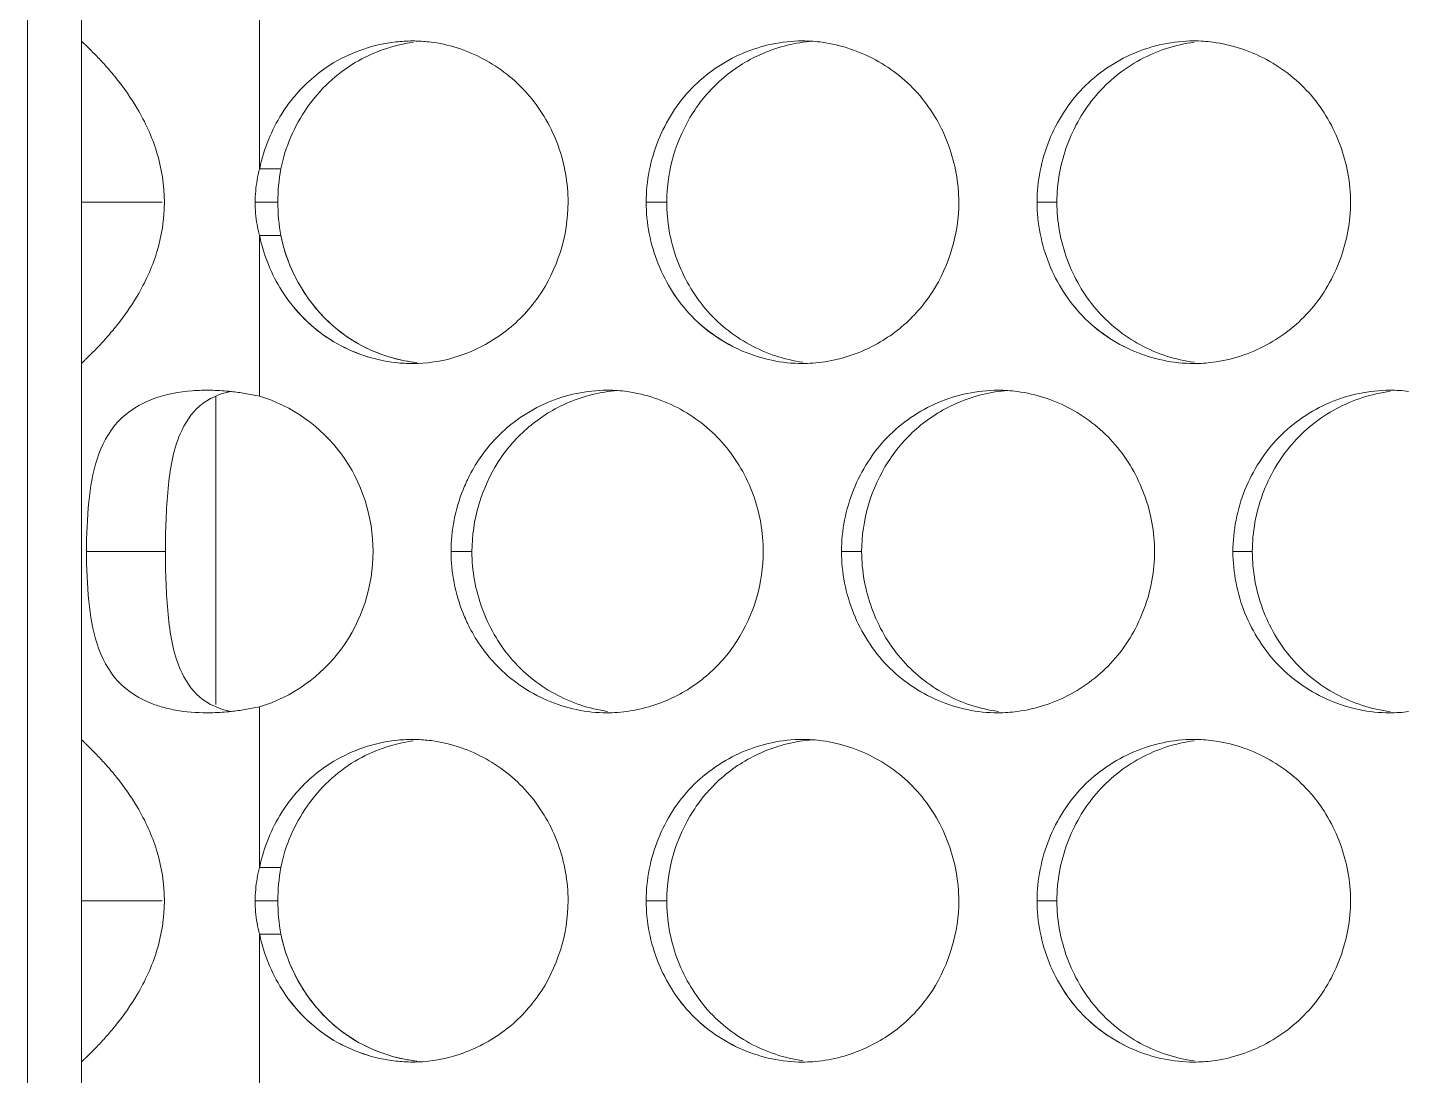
# Model space of a CAD drawing. Header units: millimetres. Extents: x 1177 to 4147, y 93 to 2194.
# Drawn here: x 1597.49 to 1623.17, y 1745.56 to 1765.05 of the extents above; entities that cross this region are included whole.
import ezdxf

# ---------------------------------------------------------------- set-up
doc = ezdxf.new("R2010")
doc.units = ezdxf.units.MM
doc.header["$LTSCALE"] = 0.1
doc.layers.get('0').update_dxf_attribs({"lineweight": 13})
doc.layers.add('标注', color=251, linetype='Continuous', lineweight=9)

msp = doc.modelspace()

# ---------------------------------------------------------------- linework, layer by layer
for p, q in [((1597.49, 1344.895), (1597.49, 1918.895)), ((1598.49, 1647.885), (1598.49, 1875.712)), ((1601.804, 1762.419), (1601.804, 1765.407)), ((1601.804, 1762.42), (1601.804, 1765.407)), ((1601.804, 1758.19), (1601.804, 1761.178)), ((1601.804, 1758.191), (1601.804, 1761.178)), ((1601.804, 1749.428), (1601.804, 1752.417)), ((1601.804, 1749.429), (1601.804, 1752.416)), ((1601.804, 1745.2), (1601.804, 1748.187)), ((1601.804, 1745.2), (1601.804, 1748.187))]:
    msp.add_line(p, q)
at = {"layer": '标注'}
for p, q in [((1598.49, 1764.798), (1598.49, 1771.789)), ((1598.49, 1764.798), (1598.49, 1758.799)), ((1602.199, 1762.42), (1601.804, 1762.42)), ((1602.199, 1762.42), (1601.804, 1762.42)), ((1599.99, 1761.799), (1598.49, 1761.799)), ((1599.99, 1761.799), (1598.49, 1761.799)), ((1602.145, 1761.799), (1601.723, 1761.799)), ((1602.145, 1761.799), (1601.723, 1761.799)), ((1609.376, 1761.799), (1608.994, 1761.799)), ((1609.376, 1761.799), (1608.994, 1761.799)), ((1616.633, 1761.799), (1616.265, 1761.799)), ((1616.633, 1761.799), (1616.265, 1761.799)), ((1602.199, 1761.178), (1601.804, 1761.178)), ((1602.199, 1761.178), (1601.804, 1761.178)), ((1598.49, 1751.808), (1598.49, 1758.799)), ((1600.99, 1758.191), (1600.99, 1752.457)), ((1600.054, 1755.303), (1598.586, 1755.303)), ((1605.754, 1755.303), (1605.365, 1755.303)), ((1605.754, 1755.303), (1605.365, 1755.303)), ((1613.002, 1755.303), (1612.627, 1755.303)), ((1620.268, 1755.303), (1619.907, 1755.303)), ((1598.49, 1751.808), (1598.49, 1745.808)), ((1602.199, 1749.429), (1601.804, 1749.429)), ((1602.199, 1749.429), (1601.804, 1749.429)), ((1599.99, 1748.808), (1598.49, 1748.808)), ((1599.99, 1748.808), (1598.49, 1748.808)), ((1602.145, 1748.808), (1601.723, 1748.808)), ((1602.145, 1748.808), (1601.723, 1748.808)), ((1609.376, 1748.808), (1608.994, 1748.808)), ((1609.376, 1748.808), (1608.994, 1748.808)), ((1616.633, 1748.808), (1616.265, 1748.808)), ((1616.633, 1748.808), (1616.265, 1748.808)), ((1602.199, 1748.187), (1601.804, 1748.187)), ((1602.199, 1748.187), (1601.804, 1748.187)), ((1598.49, 1738.818), (1598.49, 1745.808))]:
    msp.add_line(p, q, dxfattribs=at)
for centre, radius, start, end in [((1604.65, 1761.996), 2.802, 90.0177, 96.4449), ((1604.65, 1761.996), 2.802, 90.0177, 96.4449), ((1604.649, 1762.051), 2.747, 88.1301, 90.0018), ((1604.649, 1762.051), 2.747, 88.1301, 90.0018), ((1604.651, 1762.096), 2.702, 81.8471, 88.1347), ((1604.651, 1762.096), 2.702, 81.8471, 88.1347), ((1611.9, 1762.103), 2.696, 85.9382, 89.991), ((1611.9, 1762.103), 2.696, 85.9382, 89.991), ((1611.895, 1762.04), 2.759, 82.2487, 85.9388), ((1611.895, 1762.04), 2.759, 82.2487, 85.9388), ((1619.177, 1762.091), 2.708, 86.1042, 89.9918), ((1619.177, 1762.091), 2.708, 86.1042, 89.9918), ((1619.173, 1762.031), 2.768, 82.5618, 86.1048), ((1619.173, 1762.031), 2.768, 82.5618, 86.1048), ((1604.723, 1761.823), 2.979, 165.4586, 168.4449), ((1604.723, 1761.823), 2.979, 165.4586, 168.4449), ((1604.167, 1761.795), 2.444, 165.1989, 175.0623), ((1604.167, 1761.795), 2.444, 165.1989, 175.0623), ((1605.733, 1761.8), 3.588, 170.0517, 180.0201), ((1605.733, 1761.8), 3.588, 170.0517, 180.0201), ((1604.141, 1761.799), 2.418, 175.0848, 179.9974), ((1604.141, 1761.799), 2.418, 175.0848, 179.9974), ((1604.15, 1761.799), 2.428, 180.0174, 189.8517), ((1604.15, 1761.799), 2.428, 180.0174, 189.8517), ((1605.733, 1761.797), 3.588, 179.9799, 189.9483), ((1605.733, 1761.797), 3.588, 179.9799, 189.9483), ((1604.173, 1761.804), 2.451, 189.8577, 194.7995), ((1604.173, 1761.804), 2.451, 189.8577, 194.7995), ((1604.723, 1761.774), 2.979, 191.5551, 194.5414), ((1604.723, 1761.774), 2.979, 191.5551, 194.5414), ((1604.65, 1761.601), 2.802, 263.5551, 269.9823), ((1604.65, 1761.601), 2.802, 263.5551, 269.9823), ((1604.649, 1761.547), 2.747, 269.9982, 271.8699), ((1604.649, 1761.547), 2.747, 269.9982, 271.8699), ((1611.9, 1761.495), 2.696, 270.009, 274.0618), ((1611.9, 1761.495), 2.696, 270.009, 274.0618), ((1619.177, 1761.506), 2.708, 270.0082, 273.8958), ((1619.177, 1761.506), 2.708, 270.0082, 273.8958), ((1619.173, 1761.567), 2.768, 273.8952, 277.4382), ((1619.173, 1761.567), 2.768, 273.8952, 277.4382), ((1600.787, 1753.736), 4.569, 80.5968, 83.849), ((1600.764, 1753.595), 4.712, 77.2525, 80.6025), ((1608.267, 1755.613), 2.69, 85.8545, 89.9907), ((1608.267, 1755.613), 2.69, 85.8545, 89.9907), ((1608.263, 1755.55), 2.754, 82.091, 85.8551), ((1608.263, 1755.55), 2.754, 82.091, 85.8551), ((1615.536, 1755.602), 2.702, 86.0214, 89.9914), ((1615.532, 1755.54), 2.763, 82.4057, 86.0221), ((1622.823, 1755.59), 2.713, 86.1865, 89.9921), ((1622.819, 1755.531), 2.773, 82.7173, 86.1871), ((1600.764, 1757.012), 4.712, 279.3975, 282.7475), ((1600.787, 1756.871), 4.569, 276.151, 279.4032), ((1608.267, 1754.993), 2.69, 270.0093, 274.1455), ((1608.267, 1754.993), 2.69, 270.0093, 274.1455), ((1615.536, 1755.005), 2.702, 270.0086, 273.9786), ((1615.532, 1755.067), 2.763, 273.9779, 277.5943), ((1622.823, 1755.017), 2.713, 270.0079, 273.8135), ((1622.819, 1755.076), 2.773, 273.8129, 277.2827), ((1604.65, 1749.006), 2.802, 90.0177, 96.4449), ((1604.65, 1749.006), 2.802, 90.0177, 96.4449), ((1604.649, 1749.06), 2.747, 88.1301, 90.0018), ((1604.649, 1749.06), 2.747, 88.1301, 90.0018), ((1604.651, 1749.106), 2.702, 81.8471, 88.1347), ((1604.651, 1749.106), 2.702, 81.8471, 88.1347), ((1611.9, 1749.112), 2.696, 85.9382, 89.991), ((1611.9, 1749.112), 2.696, 85.9382, 89.991), ((1611.895, 1749.05), 2.759, 82.2487, 85.9388), ((1611.895, 1749.05), 2.759, 82.2487, 85.9388), ((1619.177, 1749.101), 2.708, 86.1042, 89.9918), ((1619.177, 1749.101), 2.708, 86.1042, 89.9918), ((1619.173, 1749.04), 2.768, 82.5618, 86.1048), ((1619.173, 1749.04), 2.768, 82.5618, 86.1048), ((1604.167, 1748.805), 2.444, 165.1989, 175.0623), ((1604.167, 1748.805), 2.444, 165.1989, 175.0623), ((1604.723, 1748.833), 2.979, 165.4586, 168.4449), ((1604.723, 1748.833), 2.979, 165.4586, 168.4449), ((1605.733, 1748.809), 3.588, 170.0517, 180.0201), ((1605.733, 1748.809), 3.588, 170.0517, 180.0201), ((1604.141, 1748.808), 2.418, 175.0848, 179.9974), ((1604.141, 1748.808), 2.418, 175.0848, 179.9974), ((1604.15, 1748.809), 2.428, 180.0174, 189.8517), ((1604.15, 1748.809), 2.428, 180.0174, 189.8517), ((1605.733, 1748.807), 3.588, 179.9799, 189.9483), ((1605.733, 1748.807), 3.588, 179.9799, 189.9483), ((1604.173, 1748.813), 2.451, 189.8577, 194.7995), ((1604.173, 1748.813), 2.451, 189.8577, 191.1169), ((1604.723, 1748.784), 2.979, 191.5551, 194.5414), ((1604.723, 1748.784), 2.979, 191.5551, 194.5414), ((1604.65, 1748.611), 2.802, 263.5551, 269.9823), ((1604.65, 1748.611), 2.802, 263.5551, 269.9823), ((1604.649, 1748.556), 2.747, 269.9982, 271.8699), ((1604.649, 1748.556), 2.747, 269.9982, 271.8699), ((1611.9, 1748.504), 2.696, 270.009, 274.0618), ((1611.9, 1748.504), 2.696, 270.009, 274.0618), ((1619.177, 1748.516), 2.708, 270.0082, 273.8958), ((1619.177, 1748.516), 2.708, 270.0082, 273.8958), ((1619.173, 1748.576), 2.768, 273.8952, 277.4382), ((1619.173, 1748.576), 2.768, 273.8952, 277.4382)]:
    msp.add_arc(centre, radius, start, end, dxfattribs=at)
msp.add_spline([(2027.49, 1819.182), (1864.296, 1806.369), (1766.772, 1737.15), (1658.757, 1615.796), (1597.49, 1595.163)], degree=3, dxfattribs=at)
for points, knots in [([(1599.529, 1763.542), (1599.415, 1763.735), (1599.231, 1763.996), (1598.975, 1764.3), (1598.816, 1764.474), (1598.684, 1764.608), (1598.593, 1764.696), (1598.54, 1764.749), (1598.513, 1764.773), (1598.501, 1764.789), (1598.49, 1764.796), (1598.49, 1764.798)], [0, 0, 0, 0, 0.411334, 0.583273, 0.72846, 0.84462, 0.929419, 0.959592, 0.981476, 0.994971, 1, 1, 1, 1]), ([(1599.529, 1763.542), (1599.415, 1763.735), (1599.231, 1763.996), (1598.975, 1764.3), (1598.816, 1764.474), (1598.684, 1764.608), (1598.593, 1764.696), (1598.54, 1764.749), (1598.513, 1764.773), (1598.501, 1764.789), (1598.49, 1764.796), (1598.49, 1764.798)], [0, 0, 0, 0, 0.411334, 0.583273, 0.72846, 0.84462, 0.929419, 0.959592, 0.981476, 0.994971, 1, 1, 1, 1]), ([(1607.542, 1761.799), (1607.542, 1762.155), (1607.413, 1762.87), (1606.879, 1763.809), (1606.051, 1764.489), (1605.377, 1764.722), (1605.034, 1764.771)], [0, 0, 0, 0, 0.253589, 0.505104, 0.753724, 1, 1, 1, 1]), ([(1607.542, 1761.799), (1607.542, 1762.155), (1607.413, 1762.87), (1606.879, 1763.809), (1606.051, 1764.489), (1605.377, 1764.722), (1605.034, 1764.771)], [0, 0, 0, 0, 0.253589, 0.505104, 0.753724, 1, 1, 1, 1]), ([(1614.809, 1761.799), (1614.809, 1762.157), (1614.677, 1762.877), (1614.136, 1763.821), (1613.296, 1764.5), (1612.613, 1764.726), (1612.267, 1764.774)], [0, 0, 0, 0, 0.253362, 0.504807, 0.753291, 1, 1, 1, 1]), ([(1614.809, 1761.799), (1614.809, 1762.157), (1614.677, 1762.877), (1614.136, 1763.821), (1613.296, 1764.5), (1612.613, 1764.726), (1612.267, 1764.774)], [0, 0, 0, 0, 0.253362, 0.504807, 0.753291, 1, 1, 1, 1]), ([(1619.187, 1764.775), (1618.839, 1764.73), (1618.154, 1764.506), (1617.309, 1763.827), (1616.766, 1762.88), (1616.633, 1762.158), (1616.633, 1761.799)], [0, 0, 0, 0, 0.246727, 0.495166, 0.746588, 1, 1, 1, 1]), ([(1619.187, 1764.775), (1618.839, 1764.73), (1618.154, 1764.506), (1617.309, 1763.827), (1616.766, 1762.88), (1616.633, 1762.158), (1616.633, 1761.799)], [0, 0, 0, 0, 0.246727, 0.495166, 0.746588, 1, 1, 1, 1]), ([(1622.094, 1761.799), (1622.094, 1762.159), (1621.96, 1762.881), (1621.415, 1763.828), (1620.567, 1764.506), (1619.88, 1764.73), (1619.532, 1764.775)], [0, 0, 0, 0, 0.253127, 0.504455, 0.753033, 1, 1, 1, 1]), ([(1622.094, 1761.799), (1622.094, 1762.159), (1621.96, 1762.881), (1621.415, 1763.828), (1620.567, 1764.506), (1619.88, 1764.73), (1619.532, 1764.775)], [0, 0, 0, 0, 0.253127, 0.504455, 0.753033, 1, 1, 1, 1]), ([(1611.168, 1764.567), (1610.905, 1764.455), (1610.405, 1764.149), (1609.639, 1763.27), (1609.376, 1762.378), (1609.376, 1761.799)], [0, 0, 0, 0, 0.248135, 0.498077, 1, 1, 1, 1]), ([(1611.168, 1764.567), (1610.905, 1764.455), (1610.405, 1764.149), (1609.639, 1763.27), (1609.376, 1762.378), (1609.376, 1761.799)], [0, 0, 0, 0, 0.248135, 0.498077, 1, 1, 1, 1]), ([(1603.581, 1764.395), (1603.231, 1764.187), (1602.616, 1763.603), (1602.282, 1762.825), (1602.199, 1762.42)], [0, 0, 0, 0, 0.496153, 1, 1, 1, 1]), ([(1603.581, 1764.395), (1603.231, 1764.187), (1602.616, 1763.603), (1602.282, 1762.825), (1602.199, 1762.42)], [0, 0, 0, 0, 0.496153, 1, 1, 1, 1]), ([(1603.188, 1764.395), (1602.924, 1764.238), (1602.605, 1763.967), (1602.353, 1763.643), (1602.294, 1763.558)], [0, 0, 0, 0, 0.747671, 1, 1, 1, 1]), ([(1603.188, 1764.395), (1602.924, 1764.238), (1602.605, 1763.967), (1602.353, 1763.643), (1602.294, 1763.558)], [0, 0, 0, 0, 0.747671, 1, 1, 1, 1]), ([(1600.034, 1761.799), (1600.034, 1762.116), (1599.936, 1762.73), (1599.678, 1763.289), (1599.529, 1763.542)], [0, 0, 0, 0, 0.519273, 1, 1, 1, 1]), ([(1600.034, 1761.799), (1600.034, 1762.116), (1599.936, 1762.73), (1599.678, 1763.289), (1599.529, 1763.542)], [0, 0, 0, 0, 0.519273, 1, 1, 1, 1]), ([(1599.529, 1760.055), (1599.678, 1760.308), (1599.936, 1760.868), (1600.034, 1761.482), (1600.034, 1761.799)], [0, 0, 0, 0, 0.480727, 1, 1, 1, 1]), ([(1599.529, 1760.055), (1599.678, 1760.308), (1599.936, 1760.868), (1600.034, 1761.482), (1600.034, 1761.799)], [0, 0, 0, 0, 0.480727, 1, 1, 1, 1]), ([(1605.535, 1758.947), (1605.824, 1759.045), (1606.377, 1759.337), (1607.244, 1760.228), (1607.542, 1761.182), (1607.542, 1761.799)], [0, 0, 0, 0, 0.248219, 0.498355, 1, 1, 1, 1]), ([(1605.535, 1758.947), (1605.824, 1759.045), (1606.377, 1759.337), (1607.244, 1760.228), (1607.542, 1761.182), (1607.542, 1761.799)], [0, 0, 0, 0, 0.248219, 0.498355, 1, 1, 1, 1]), ([(1609.376, 1761.799), (1609.376, 1761.44), (1609.507, 1760.721), (1610.045, 1759.777), (1610.883, 1759.097), (1611.564, 1758.871), (1611.909, 1758.824)], [0, 0, 0, 0, 0.253649, 0.50519, 0.753532, 1, 1, 1, 1]), ([(1609.376, 1761.799), (1609.376, 1761.44), (1609.507, 1760.721), (1610.045, 1759.777), (1610.883, 1759.097), (1611.564, 1758.871), (1611.909, 1758.824)], [0, 0, 0, 0, 0.253649, 0.50519, 0.753532, 1, 1, 1, 1]), ([(1613.012, 1759.03), (1613.275, 1759.143), (1613.776, 1759.449), (1614.545, 1760.327), (1614.809, 1761.219), (1614.809, 1761.799)], [0, 0, 0, 0, 0.248395, 0.498438, 1, 1, 1, 1]), ([(1613.012, 1759.03), (1613.275, 1759.143), (1613.776, 1759.449), (1614.545, 1760.327), (1614.809, 1761.219), (1614.809, 1761.799)], [0, 0, 0, 0, 0.248395, 0.498438, 1, 1, 1, 1]), ([(1616.633, 1761.799), (1616.633, 1761.439), (1616.766, 1760.717), (1617.309, 1759.77), (1618.154, 1759.092), (1618.839, 1758.867), (1619.187, 1758.822)], [0, 0, 0, 0, 0.253412, 0.504834, 0.753273, 1, 1, 1, 1]), ([(1616.633, 1761.799), (1616.633, 1761.439), (1616.766, 1760.717), (1617.309, 1759.77), (1618.154, 1759.092), (1618.839, 1758.867), (1619.187, 1758.822)], [0, 0, 0, 0, 0.253412, 0.504834, 0.753273, 1, 1, 1, 1]), ([(1619.532, 1758.822), (1619.88, 1758.867), (1620.567, 1759.091), (1621.415, 1759.77), (1621.96, 1760.717), (1622.094, 1761.439), (1622.094, 1761.799)], [0, 0, 0, 0, 0.246967, 0.495545, 0.746873, 1, 1, 1, 1]), ([(1619.532, 1758.822), (1619.88, 1758.867), (1620.567, 1759.091), (1621.415, 1759.77), (1621.96, 1760.717), (1622.094, 1761.439), (1622.094, 1761.799)], [0, 0, 0, 0, 0.246967, 0.495545, 0.746873, 1, 1, 1, 1]), ([(1602.199, 1761.178), (1602.322, 1760.577), (1602.801, 1759.705), (1603.828, 1759.018), (1604.425, 1758.851), (1604.726, 1758.817)], [0, 0, 0, 0, 0.502195, 0.75184, 1, 1, 1, 1]), ([(1602.199, 1761.178), (1602.282, 1760.772), (1602.616, 1759.995), (1603.231, 1759.411), (1603.581, 1759.202)], [0, 0, 0, 0, 0.503847, 1, 1, 1, 1]), ([(1609.218, 1760.651), (1609.362, 1760.293), (1609.783, 1759.625), (1610.438, 1759.18), (1610.789, 1759.03)], [0, 0, 0, 0, 0.502933, 1, 1, 1, 1]), ([(1616.489, 1760.651), (1616.633, 1760.293), (1617.056, 1759.624), (1617.712, 1759.18), (1618.064, 1759.03)], [0, 0, 0, 0, 0.5027, 1, 1, 1, 1]), ([(1598.49, 1758.799), (1598.49, 1758.802), (1598.501, 1758.808), (1598.513, 1758.824), (1598.54, 1758.849), (1598.593, 1758.901), (1598.684, 1758.989), (1598.816, 1759.123), (1598.975, 1759.297), (1599.231, 1759.601), (1599.415, 1759.862), (1599.529, 1760.055)], [0, 0, 0, 0, 0.005029, 0.018524, 0.040408, 0.070581, 0.15538, 0.27154, 0.416727, 0.588666, 1, 1, 1, 1]), ([(1598.49, 1758.799), (1598.49, 1758.802), (1598.501, 1758.808), (1598.513, 1758.824), (1598.54, 1758.849), (1598.593, 1758.901), (1598.684, 1758.989), (1598.816, 1759.123), (1598.975, 1759.297), (1599.231, 1759.601), (1599.415, 1759.862), (1599.529, 1760.055)], [0, 0, 0, 0, 0.005029, 0.018524, 0.040408, 0.070581, 0.15538, 0.27154, 0.416727, 0.588666, 1, 1, 1, 1]), ([(1602.294, 1760.039), (1602.528, 1759.705), (1603.137, 1759.126), (1603.934, 1758.862), (1604.336, 1758.817)], [0, 0, 0, 0, 0.502556, 1, 1, 1, 1]), ([(1602.294, 1760.039), (1602.353, 1759.954), (1602.605, 1759.63), (1602.924, 1759.359), (1603.188, 1759.203)], [0, 0, 0, 0, 0.252329, 1, 1, 1, 1]), ([(1599.826, 1758.142), (1599.583, 1758.052), (1599.114, 1757.765), (1598.865, 1757.277), (1598.783, 1757.023)], [0, 0, 0, 0, 0.492021, 1, 1, 1, 1]), ([(1600.826, 1758.303), (1600.735, 1758.303), (1600.397, 1758.291), (1600.058, 1758.228), (1599.826, 1758.142)], [0, 0, 0, 0, 0.267795, 1, 1, 1, 1]), ([(1601.27, 1758.279), (1601.061, 1758.241), (1600.65, 1758.059), (1600.412, 1757.686), (1600.329, 1757.493)], [0, 0, 0, 0, 0.503158, 1, 1, 1, 1]), ([(1601.276, 1758.279), (1601.163, 1758.291), (1601.013, 1758.301), (1600.863, 1758.303), (1600.826, 1758.303)], [0, 0, 0, 0, 0.755047, 1, 1, 1, 1]), ([(1603.915, 1755.303), (1603.915, 1755.938), (1603.512, 1757.23), (1602.401, 1758.016), (1601.804, 1758.191)], [0, 0, 0, 0, 0.504977, 1, 1, 1, 1]), ([(1607.544, 1758.072), (1607.281, 1757.959), (1606.782, 1757.653), (1606.016, 1756.774), (1605.754, 1755.883), (1605.754, 1755.303)], [0, 0, 0, 0, 0.248013, 0.497923, 1, 1, 1, 1]), ([(1607.544, 1758.072), (1607.281, 1757.959), (1606.782, 1757.653), (1606.016, 1756.774), (1605.754, 1755.883), (1605.754, 1755.303)], [0, 0, 0, 0, 0.248013, 0.497923, 1, 1, 1, 1]), ([(1611.173, 1755.303), (1611.173, 1755.661), (1611.042, 1756.38), (1610.504, 1757.323), (1609.667, 1758.002), (1608.987, 1758.23), (1608.642, 1758.277)], [0, 0, 0, 0, 0.253482, 0.504988, 0.753424, 1, 1, 1, 1]), ([(1611.173, 1755.303), (1611.173, 1755.661), (1611.042, 1756.38), (1610.504, 1757.323), (1609.667, 1758.002), (1608.987, 1758.23), (1608.642, 1758.277)], [0, 0, 0, 0, 0.253482, 0.504988, 0.753424, 1, 1, 1, 1]), ([(1614.797, 1758.072), (1614.533, 1757.959), (1614.033, 1757.654), (1613.266, 1756.775), (1613.002, 1755.883), (1613.002, 1755.303)], [0, 0, 0, 0, 0.248254, 0.498229, 1, 1, 1, 1]), ([(1618.449, 1755.303), (1618.449, 1755.663), (1618.316, 1756.383), (1617.773, 1757.329), (1616.929, 1758.008), (1616.244, 1758.233), (1615.897, 1758.279)], [0, 0, 0, 0, 0.253244, 0.50463, 0.753161, 1, 1, 1, 1]), ([(1622.832, 1758.281), (1622.484, 1758.236), (1621.796, 1758.013), (1620.947, 1757.335), (1620.401, 1756.387), (1620.268, 1755.664), (1620.268, 1755.303)], [0, 0, 0, 0, 0.246854, 0.49534, 0.746704, 1, 1, 1, 1]), ([(1600.329, 1757.493), (1600.192, 1757.174), (1600.075, 1756.429), (1600.054, 1755.694), (1600.054, 1755.303)], [0, 0, 0, 0, 0.47064, 1, 1, 1, 1]), ([(1606.214, 1757.424), (1606.013, 1757.216), (1605.785, 1756.894), (1605.625, 1756.541), (1605.589, 1756.451)], [0, 0, 0, 0, 0.747989, 1, 1, 1, 1]), ([(1606.214, 1757.424), (1606.013, 1757.216), (1605.785, 1756.894), (1605.625, 1756.541), (1605.589, 1756.451)], [0, 0, 0, 0, 0.747989, 1, 1, 1, 1]), ([(1598.783, 1757.023), (1598.701, 1756.766), (1598.607, 1756.19), (1598.586, 1755.612), (1598.586, 1755.303)], [0, 0, 0, 0, 0.466285, 1, 1, 1, 1]), ([(1598.586, 1755.303), (1598.586, 1754.995), (1598.607, 1754.417), (1598.701, 1753.841), (1598.783, 1753.584)], [0, 0, 0, 0, 0.533715, 1, 1, 1, 1]), ([(1600.054, 1755.303), (1600.054, 1754.913), (1600.075, 1754.177), (1600.192, 1753.433), (1600.329, 1753.114)], [0, 0, 0, 0, 0.52936, 1, 1, 1, 1]), ([(1601.804, 1752.416), (1602.401, 1752.591), (1603.512, 1753.377), (1603.915, 1754.669), (1603.915, 1755.303)], [0, 0, 0, 0, 0.495023, 1, 1, 1, 1]), ([(1605.754, 1755.303), (1605.754, 1754.945), (1605.885, 1754.228), (1606.42, 1753.285), (1607.254, 1752.605), (1607.933, 1752.378), (1608.277, 1752.33)], [0, 0, 0, 0, 0.253771, 0.505372, 0.753666, 1, 1, 1, 1]), ([(1605.754, 1755.303), (1605.754, 1754.945), (1605.885, 1754.228), (1606.42, 1753.285), (1607.254, 1752.605), (1607.933, 1752.378), (1608.277, 1752.33)], [0, 0, 0, 0, 0.253771, 0.505372, 0.753666, 1, 1, 1, 1]), ([(1609.378, 1752.535), (1609.642, 1752.648), (1610.142, 1752.954), (1610.909, 1753.832), (1611.173, 1754.724), (1611.173, 1755.303)], [0, 0, 0, 0, 0.248275, 0.498285, 1, 1, 1, 1]), ([(1609.378, 1752.535), (1609.642, 1752.648), (1610.142, 1752.954), (1610.909, 1753.832), (1611.173, 1754.724), (1611.173, 1755.303)], [0, 0, 0, 0, 0.248275, 0.498285, 1, 1, 1, 1]), ([(1613.002, 1755.303), (1613.002, 1754.944), (1613.134, 1754.224), (1613.675, 1753.278), (1614.516, 1752.599), (1615.2, 1752.374), (1615.546, 1752.328)], [0, 0, 0, 0, 0.253529, 0.50501, 0.753401, 1, 1, 1, 1]), ([(1615.897, 1752.328), (1616.244, 1752.374), (1616.929, 1752.599), (1617.773, 1753.278), (1618.316, 1754.223), (1618.449, 1754.944), (1618.449, 1755.303)], [0, 0, 0, 0, 0.246839, 0.49537, 0.746756, 1, 1, 1, 1]), ([(1620.268, 1755.303), (1620.268, 1754.943), (1620.401, 1754.22), (1620.947, 1753.272), (1621.796, 1752.593), (1622.484, 1752.37), (1622.832, 1752.326)], [0, 0, 0, 0, 0.253296, 0.50466, 0.753146, 1, 1, 1, 1]), ([(1605.589, 1754.156), (1605.625, 1754.066), (1605.785, 1753.713), (1606.013, 1753.391), (1606.214, 1753.183)], [0, 0, 0, 0, 0.252011, 1, 1, 1, 1]), ([(1605.589, 1754.156), (1605.625, 1754.066), (1605.785, 1753.713), (1606.013, 1753.391), (1606.214, 1753.183)], [0, 0, 0, 0, 0.252011, 1, 1, 1, 1]), ([(1598.783, 1753.584), (1598.865, 1753.33), (1599.114, 1752.842), (1599.583, 1752.555), (1599.826, 1752.465)], [0, 0, 0, 0, 0.507979, 1, 1, 1, 1]), ([(1600.329, 1753.114), (1600.412, 1752.921), (1600.65, 1752.548), (1601.061, 1752.366), (1601.27, 1752.328)], [0, 0, 0, 0, 0.496842, 1, 1, 1, 1]), ([(1600.063, 1752.392), (1600.122, 1752.377), (1600.373, 1752.323), (1600.631, 1752.304), (1600.826, 1752.304)], [0, 0, 0, 0, 0.237726, 1, 1, 1, 1]), ([(1600.826, 1752.304), (1600.863, 1752.304), (1601.013, 1752.306), (1601.163, 1752.316), (1601.276, 1752.328)], [0, 0, 0, 0, 0.244953, 1, 1, 1, 1]), ([(1599.529, 1750.552), (1599.415, 1750.745), (1599.231, 1751.006), (1598.975, 1751.309), (1598.816, 1751.483), (1598.684, 1751.618), (1598.593, 1751.706), (1598.54, 1751.758), (1598.513, 1751.783), (1598.501, 1751.799), (1598.49, 1751.805), (1598.49, 1751.808)], [0, 0, 0, 0, 0.411334, 0.583273, 0.72846, 0.84462, 0.929419, 0.959592, 0.981476, 0.994971, 1, 1, 1, 1]), ([(1599.529, 1750.552), (1599.415, 1750.745), (1599.231, 1751.006), (1598.975, 1751.309), (1598.816, 1751.483), (1598.684, 1751.618), (1598.593, 1751.706), (1598.54, 1751.758), (1598.513, 1751.783), (1598.501, 1751.799), (1598.49, 1751.805), (1598.49, 1751.808)], [0, 0, 0, 0, 0.411334, 0.583273, 0.72846, 0.84462, 0.929419, 0.959592, 0.981476, 0.994971, 1, 1, 1, 1]), ([(1607.542, 1748.808), (1607.542, 1749.165), (1607.413, 1749.879), (1606.879, 1750.819), (1606.051, 1751.498), (1605.377, 1751.731), (1605.034, 1751.78)], [0, 0, 0, 0, 0.253589, 0.505104, 0.753724, 1, 1, 1, 1]), ([(1607.542, 1748.808), (1607.542, 1749.165), (1607.413, 1749.879), (1606.879, 1750.819), (1606.051, 1751.498), (1605.377, 1751.731), (1605.034, 1751.78)], [0, 0, 0, 0, 0.253589, 0.505104, 0.753724, 1, 1, 1, 1]), ([(1614.809, 1748.808), (1614.809, 1749.167), (1614.677, 1749.886), (1614.136, 1750.831), (1613.296, 1751.51), (1612.613, 1751.736), (1612.267, 1751.783)], [0, 0, 0, 0, 0.253362, 0.504807, 0.753291, 1, 1, 1, 1]), ([(1614.809, 1748.808), (1614.809, 1749.167), (1614.677, 1749.886), (1614.136, 1750.831), (1613.296, 1751.51), (1612.613, 1751.736), (1612.267, 1751.783)], [0, 0, 0, 0, 0.253362, 0.504807, 0.753291, 1, 1, 1, 1]), ([(1619.187, 1751.785), (1618.839, 1751.739), (1618.154, 1751.515), (1617.309, 1750.836), (1616.766, 1749.89), (1616.633, 1749.168), (1616.633, 1748.808)], [0, 0, 0, 0, 0.246727, 0.495166, 0.746588, 1, 1, 1, 1]), ([(1619.187, 1751.785), (1618.839, 1751.739), (1618.154, 1751.515), (1617.309, 1750.836), (1616.766, 1749.89), (1616.633, 1749.168), (1616.633, 1748.808)], [0, 0, 0, 0, 0.246727, 0.495166, 0.746588, 1, 1, 1, 1]), ([(1622.094, 1748.808), (1622.094, 1749.168), (1621.96, 1749.89), (1621.415, 1750.837), (1620.567, 1751.516), (1619.88, 1751.74), (1619.532, 1751.785)], [0, 0, 0, 0, 0.253127, 0.504455, 0.753033, 1, 1, 1, 1]), ([(1622.094, 1748.808), (1622.094, 1749.168), (1621.96, 1749.89), (1621.415, 1750.837), (1620.567, 1751.516), (1619.88, 1751.74), (1619.532, 1751.785)], [0, 0, 0, 0, 0.253127, 0.504455, 0.753033, 1, 1, 1, 1]), ([(1603.581, 1751.405), (1603.231, 1751.196), (1602.616, 1750.612), (1602.282, 1749.835), (1602.199, 1749.429)], [0, 0, 0, 0, 0.496153, 1, 1, 1, 1]), ([(1603.581, 1751.405), (1603.231, 1751.196), (1602.616, 1750.612), (1602.282, 1749.835), (1602.199, 1749.429)], [0, 0, 0, 0, 0.496153, 1, 1, 1, 1]), ([(1603.188, 1751.404), (1602.924, 1751.248), (1602.605, 1750.976), (1602.353, 1750.652), (1602.294, 1750.568)], [0, 0, 0, 0, 0.747671, 1, 1, 1, 1]), ([(1603.188, 1751.404), (1602.924, 1751.248), (1602.605, 1750.976), (1602.353, 1750.652), (1602.294, 1750.568)], [0, 0, 0, 0, 0.747671, 1, 1, 1, 1]), ([(1611.168, 1751.577), (1610.905, 1751.464), (1610.405, 1751.158), (1609.639, 1750.279), (1609.376, 1749.388), (1609.376, 1748.808)], [0, 0, 0, 0, 0.248135, 0.498077, 1, 1, 1, 1]), ([(1611.168, 1751.577), (1610.905, 1751.464), (1610.405, 1751.158), (1609.639, 1750.279), (1609.376, 1749.388), (1609.376, 1748.808)], [0, 0, 0, 0, 0.248135, 0.498077, 1, 1, 1, 1]), ([(1600.034, 1748.808), (1600.034, 1749.125), (1599.936, 1749.739), (1599.678, 1750.299), (1599.529, 1750.552)], [0, 0, 0, 0, 0.519273, 1, 1, 1, 1]), ([(1600.034, 1748.808), (1600.034, 1749.125), (1599.936, 1749.739), (1599.678, 1750.299), (1599.529, 1750.552)], [0, 0, 0, 0, 0.519273, 1, 1, 1, 1]), ([(1599.529, 1747.065), (1599.678, 1747.318), (1599.936, 1747.877), (1600.034, 1748.491), (1600.034, 1748.808)], [0, 0, 0, 0, 0.480727, 1, 1, 1, 1]), ([(1599.529, 1747.065), (1599.678, 1747.318), (1599.936, 1747.877), (1600.034, 1748.491), (1600.034, 1748.808)], [0, 0, 0, 0, 0.480727, 1, 1, 1, 1]), ([(1605.535, 1745.957), (1605.824, 1746.055), (1606.377, 1746.346), (1607.244, 1747.237), (1607.542, 1748.192), (1607.542, 1748.808)], [0, 0, 0, 0, 0.248219, 0.498355, 1, 1, 1, 1]), ([(1605.535, 1745.957), (1605.824, 1746.055), (1606.377, 1746.346), (1607.244, 1747.237), (1607.542, 1748.192), (1607.542, 1748.808)], [0, 0, 0, 0, 0.248219, 0.498355, 1, 1, 1, 1]), ([(1609.376, 1748.808), (1609.376, 1748.45), (1609.507, 1747.731), (1610.045, 1746.786), (1610.883, 1746.107), (1611.564, 1745.881), (1611.909, 1745.833)], [0, 0, 0, 0, 0.253649, 0.50519, 0.753532, 1, 1, 1, 1]), ([(1609.376, 1748.808), (1609.376, 1748.45), (1609.507, 1747.731), (1610.045, 1746.786), (1610.883, 1746.107), (1611.564, 1745.881), (1611.909, 1745.833)], [0, 0, 0, 0, 0.253649, 0.50519, 0.753532, 1, 1, 1, 1]), ([(1613.012, 1746.04), (1613.275, 1746.153), (1613.776, 1746.458), (1614.545, 1747.337), (1614.809, 1748.229), (1614.809, 1748.808)], [0, 0, 0, 0, 0.248395, 0.498438, 1, 1, 1, 1]), ([(1613.012, 1746.04), (1613.275, 1746.153), (1613.776, 1746.458), (1614.545, 1747.337), (1614.809, 1748.229), (1614.809, 1748.808)], [0, 0, 0, 0, 0.248395, 0.498438, 1, 1, 1, 1]), ([(1616.633, 1748.808), (1616.633, 1748.448), (1616.766, 1747.727), (1617.309, 1746.78), (1618.154, 1746.101), (1618.839, 1745.877), (1619.187, 1745.831)], [0, 0, 0, 0, 0.253412, 0.504834, 0.753273, 1, 1, 1, 1]), ([(1616.633, 1748.808), (1616.633, 1748.448), (1616.766, 1747.727), (1617.309, 1746.78), (1618.154, 1746.101), (1618.839, 1745.877), (1619.187, 1745.831)], [0, 0, 0, 0, 0.253412, 0.504834, 0.753273, 1, 1, 1, 1]), ([(1619.532, 1745.831), (1619.88, 1745.877), (1620.567, 1746.101), (1621.415, 1746.779), (1621.96, 1747.726), (1622.094, 1748.448), (1622.094, 1748.808)], [0, 0, 0, 0, 0.246967, 0.495545, 0.746873, 1, 1, 1, 1]), ([(1619.532, 1745.831), (1619.88, 1745.877), (1620.567, 1746.101), (1621.415, 1746.779), (1621.96, 1747.726), (1622.094, 1748.448), (1622.094, 1748.808)], [0, 0, 0, 0, 0.246967, 0.495545, 0.746873, 1, 1, 1, 1]), ([(1602.199, 1748.187), (1602.322, 1747.587), (1602.801, 1746.715), (1603.828, 1746.027), (1604.425, 1745.861), (1604.726, 1745.827)], [0, 0, 0, 0, 0.502195, 0.75184, 1, 1, 1, 1]), ([(1602.199, 1748.187), (1602.282, 1747.782), (1602.616, 1747.004), (1603.231, 1746.42), (1603.581, 1746.212)], [0, 0, 0, 0, 0.503847, 1, 1, 1, 1]), ([(1609.218, 1747.661), (1609.362, 1747.303), (1609.783, 1746.634), (1610.438, 1746.19), (1610.789, 1746.04)], [0, 0, 0, 0, 0.502933, 1, 1, 1, 1]), ([(1616.489, 1747.661), (1616.633, 1747.303), (1617.056, 1746.634), (1617.712, 1746.19), (1618.064, 1746.04)], [0, 0, 0, 0, 0.5027, 1, 1, 1, 1]), ([(1598.49, 1745.808), (1598.49, 1745.811), (1598.501, 1745.818), (1598.513, 1745.834), (1598.54, 1745.858), (1598.593, 1745.91), (1598.684, 1745.998), (1598.816, 1746.133), (1598.975, 1746.307), (1599.231, 1746.611), (1599.415, 1746.872), (1599.529, 1747.065)], [0, 0, 0, 0, 0.005029, 0.018524, 0.040408, 0.070581, 0.15538, 0.27154, 0.416727, 0.588666, 1, 1, 1, 1]), ([(1598.49, 1745.808), (1598.49, 1745.811), (1598.501, 1745.818), (1598.513, 1745.834), (1598.54, 1745.858), (1598.593, 1745.91), (1598.684, 1745.998), (1598.816, 1746.133), (1598.975, 1746.307), (1599.231, 1746.611), (1599.415, 1746.872), (1599.529, 1747.065)], [0, 0, 0, 0, 0.005029, 0.018524, 0.040408, 0.070581, 0.15538, 0.27154, 0.416727, 0.588666, 1, 1, 1, 1]), ([(1602.294, 1747.049), (1602.528, 1746.714), (1603.137, 1746.136), (1603.934, 1745.872), (1604.336, 1745.827)], [0, 0, 0, 0, 0.502556, 1, 1, 1, 1]), ([(1602.294, 1747.049), (1602.353, 1746.964), (1602.605, 1746.64), (1602.924, 1746.369), (1603.188, 1746.212)], [0, 0, 0, 0, 0.252329, 1, 1, 1, 1])]:
    msp.add_open_spline(points, degree=3, knots=knots, dxfattribs=at)
for points in [[(1604.336, 1764.78), (1603.934, 1764.735), (1603.535, 1764.601), (1603.188, 1764.395)], [(1604.336, 1764.78), (1603.934, 1764.735), (1603.535, 1764.601), (1603.188, 1764.395)], [(1604.66, 1764.772), (1604.283, 1764.72), (1603.909, 1764.59), (1603.581, 1764.395)], [(1604.66, 1764.772), (1604.283, 1764.72), (1603.909, 1764.59), (1603.581, 1764.395)], [(1611.9, 1764.799), (1611.522, 1764.799), (1611.137, 1764.716), (1610.789, 1764.567)], [(1611.9, 1764.799), (1611.522, 1764.799), (1611.137, 1764.716), (1610.789, 1764.567)], [(1612.086, 1764.792), (1611.772, 1764.769), (1611.458, 1764.691), (1611.168, 1764.567)], [(1612.086, 1764.792), (1611.772, 1764.769), (1611.458, 1764.691), (1611.168, 1764.567)], [(1619.178, 1764.799), (1618.799, 1764.799), (1618.413, 1764.716), (1618.064, 1764.567)], [(1619.178, 1764.799), (1618.799, 1764.799), (1618.413, 1764.716), (1618.064, 1764.567)], [(1610.789, 1764.567), (1610.438, 1764.417), (1610.11, 1764.193), (1609.844, 1763.919)], [(1610.789, 1764.567), (1610.438, 1764.417), (1610.11, 1764.193), (1609.844, 1763.919)], [(1618.064, 1764.567), (1617.712, 1764.417), (1617.383, 1764.194), (1617.117, 1763.919)], [(1618.064, 1764.567), (1617.712, 1764.417), (1617.383, 1764.194), (1617.117, 1763.919)], [(1609.844, 1763.919), (1609.576, 1763.642), (1609.361, 1763.304), (1609.218, 1762.946)], [(1609.844, 1763.919), (1609.576, 1763.642), (1609.361, 1763.304), (1609.218, 1762.946)], [(1617.117, 1763.919), (1616.848, 1763.642), (1616.633, 1763.304), (1616.489, 1762.946)], [(1617.117, 1763.919), (1616.848, 1763.642), (1616.633, 1763.304), (1616.489, 1762.946)], [(1602.294, 1763.558), (1602.087, 1763.261), (1601.93, 1762.922), (1601.839, 1762.571)], [(1602.294, 1763.558), (1602.087, 1763.261), (1601.93, 1762.922), (1601.839, 1762.571)], [(1609.218, 1762.946), (1609.073, 1762.584), (1608.994, 1762.188), (1608.994, 1761.799)], [(1609.218, 1762.946), (1609.073, 1762.584), (1608.994, 1762.188), (1608.994, 1761.799)], [(1616.489, 1762.946), (1616.344, 1762.584), (1616.265, 1762.188), (1616.265, 1761.799)], [(1616.489, 1762.946), (1616.344, 1762.584), (1616.265, 1762.188), (1616.265, 1761.799)], [(1608.994, 1761.799), (1608.994, 1761.409), (1609.073, 1761.013), (1609.218, 1760.651)], [(1608.994, 1761.799), (1608.994, 1761.409), (1609.073, 1761.013), (1609.218, 1760.651)], [(1616.265, 1761.799), (1616.265, 1761.409), (1616.344, 1761.013), (1616.489, 1760.651)], [(1616.265, 1761.799), (1616.265, 1761.409), (1616.344, 1761.013), (1616.489, 1760.651)], [(1601.839, 1761.026), (1601.93, 1760.675), (1602.087, 1760.336), (1602.294, 1760.039)], [(1601.839, 1761.026), (1601.93, 1760.675), (1602.087, 1760.336), (1602.294, 1760.039)], [(1609.218, 1760.651), (1609.361, 1760.293), (1609.576, 1759.955), (1609.844, 1759.678)], [(1616.489, 1760.651), (1616.633, 1760.293), (1616.848, 1759.955), (1617.117, 1759.678)], [(1609.844, 1759.678), (1610.11, 1759.404), (1610.438, 1759.181), (1610.789, 1759.03)], [(1617.117, 1759.678), (1617.383, 1759.404), (1617.712, 1759.18), (1618.064, 1759.03)], [(1603.188, 1759.203), (1603.535, 1758.996), (1603.934, 1758.862), (1604.336, 1758.817)], [(1603.581, 1759.202), (1603.927, 1758.996), (1604.326, 1758.862), (1604.726, 1758.817)], [(1604.739, 1758.801), (1605.009, 1758.809), (1605.28, 1758.86), (1605.535, 1758.947)], [(1604.739, 1758.801), (1605.009, 1758.809), (1605.28, 1758.86), (1605.535, 1758.947)], [(1610.789, 1759.03), (1611.137, 1758.882), (1611.522, 1758.799), (1611.9, 1758.799)], [(1610.789, 1759.03), (1611.137, 1758.882), (1611.522, 1758.799), (1611.9, 1758.799)], [(1612.09, 1758.805), (1612.406, 1758.828), (1612.721, 1758.906), (1613.012, 1759.03)], [(1612.09, 1758.805), (1612.406, 1758.828), (1612.721, 1758.906), (1613.012, 1759.03)], [(1618.064, 1759.03), (1618.413, 1758.882), (1618.799, 1758.799), (1619.178, 1758.799)], [(1618.064, 1759.03), (1618.413, 1758.882), (1618.799, 1758.799), (1619.178, 1758.799)], [(1607.158, 1758.072), (1606.807, 1757.921), (1606.479, 1757.698), (1606.214, 1757.424)], [(1607.158, 1758.072), (1606.807, 1757.921), (1606.479, 1757.698), (1606.214, 1757.424)], [(1608.268, 1758.303), (1607.89, 1758.303), (1607.505, 1758.22), (1607.158, 1758.072)], [(1608.268, 1758.303), (1607.89, 1758.303), (1607.505, 1758.22), (1607.158, 1758.072)], [(1608.457, 1758.296), (1608.145, 1758.274), (1607.832, 1758.196), (1607.544, 1758.072)], [(1608.457, 1758.296), (1608.145, 1758.274), (1607.832, 1758.196), (1607.544, 1758.072)], [(1614.424, 1758.072), (1614.073, 1757.922), (1613.744, 1757.698), (1613.478, 1757.424)], [(1615.537, 1758.303), (1615.158, 1758.303), (1614.772, 1758.22), (1614.424, 1758.072)], [(1615.72, 1758.297), (1615.404, 1758.275), (1615.088, 1758.197), (1614.797, 1758.072)], [(1621.708, 1758.072), (1621.356, 1757.922), (1621.027, 1757.698), (1620.76, 1757.424)], [(1622.823, 1758.303), (1622.443, 1758.303), (1622.057, 1758.221), (1621.708, 1758.072)], [(1613.478, 1757.424), (1613.21, 1757.147), (1612.995, 1756.809), (1612.851, 1756.451)], [(1620.76, 1757.424), (1620.491, 1757.147), (1620.276, 1756.809), (1620.131, 1756.451)], [(1605.589, 1756.451), (1605.444, 1756.089), (1605.365, 1755.693), (1605.365, 1755.303)], [(1605.589, 1756.451), (1605.444, 1756.089), (1605.365, 1755.693), (1605.365, 1755.303)], [(1612.851, 1756.451), (1612.706, 1756.089), (1612.627, 1755.693), (1612.627, 1755.303)], [(1620.131, 1756.451), (1619.986, 1756.089), (1619.907, 1755.693), (1619.907, 1755.303)], [(1605.365, 1755.303), (1605.365, 1754.914), (1605.444, 1754.518), (1605.589, 1754.156)], [(1605.365, 1755.303), (1605.365, 1754.914), (1605.444, 1754.518), (1605.589, 1754.156)], [(1612.627, 1755.303), (1612.627, 1754.914), (1612.706, 1754.518), (1612.851, 1754.156)], [(1619.907, 1755.303), (1619.907, 1754.914), (1619.986, 1754.518), (1620.131, 1754.156)], [(1612.851, 1754.156), (1612.995, 1753.798), (1613.21, 1753.46), (1613.478, 1753.183)], [(1620.131, 1754.156), (1620.276, 1753.798), (1620.491, 1753.46), (1620.76, 1753.183)], [(1606.214, 1753.183), (1606.479, 1752.909), (1606.807, 1752.685), (1607.158, 1752.535)], [(1606.214, 1753.183), (1606.479, 1752.909), (1606.807, 1752.685), (1607.158, 1752.535)], [(1613.478, 1753.183), (1613.744, 1752.909), (1614.073, 1752.685), (1614.424, 1752.535)], [(1620.76, 1753.183), (1621.027, 1752.908), (1621.356, 1752.685), (1621.708, 1752.535)], [(1599.826, 1752.465), (1599.903, 1752.436), (1599.983, 1752.412), (1600.063, 1752.392)], [(1607.158, 1752.535), (1607.505, 1752.386), (1607.89, 1752.303), (1608.268, 1752.303)], [(1607.158, 1752.535), (1607.505, 1752.386), (1607.89, 1752.303), (1608.268, 1752.303)], [(1608.462, 1752.31), (1608.775, 1752.333), (1609.089, 1752.411), (1609.378, 1752.535)], [(1608.462, 1752.31), (1608.775, 1752.333), (1609.089, 1752.411), (1609.378, 1752.535)], [(1614.424, 1752.535), (1614.772, 1752.386), (1615.158, 1752.303), (1615.537, 1752.303)], [(1621.708, 1752.535), (1622.057, 1752.386), (1622.443, 1752.303), (1622.823, 1752.303)], [(1604.336, 1751.79), (1603.934, 1751.745), (1603.535, 1751.61), (1603.188, 1751.404)], [(1604.336, 1751.79), (1603.934, 1751.745), (1603.535, 1751.61), (1603.188, 1751.404)], [(1604.66, 1751.782), (1604.283, 1751.73), (1603.909, 1751.599), (1603.581, 1751.405)], [(1604.66, 1751.782), (1604.283, 1751.73), (1603.909, 1751.599), (1603.581, 1751.405)], [(1611.9, 1751.808), (1611.522, 1751.808), (1611.137, 1751.725), (1610.789, 1751.576)], [(1611.9, 1751.808), (1611.522, 1751.808), (1611.137, 1751.725), (1610.789, 1751.576)], [(1612.086, 1751.801), (1611.772, 1751.779), (1611.458, 1751.701), (1611.168, 1751.577)], [(1612.086, 1751.801), (1611.772, 1751.779), (1611.458, 1751.701), (1611.168, 1751.577)], [(1619.178, 1751.808), (1618.799, 1751.808), (1618.413, 1751.725), (1618.064, 1751.576)], [(1619.178, 1751.808), (1618.799, 1751.808), (1618.413, 1751.725), (1618.064, 1751.576)], [(1610.789, 1751.576), (1610.438, 1751.426), (1610.11, 1751.203), (1609.844, 1750.929)], [(1610.789, 1751.576), (1610.438, 1751.426), (1610.11, 1751.203), (1609.844, 1750.929)], [(1618.064, 1751.576), (1617.712, 1751.426), (1617.383, 1751.203), (1617.117, 1750.929)], [(1618.064, 1751.576), (1617.712, 1751.426), (1617.383, 1751.203), (1617.117, 1750.929)], [(1609.844, 1750.929), (1609.576, 1750.652), (1609.361, 1750.314), (1609.218, 1749.955)], [(1609.844, 1750.929), (1609.576, 1750.652), (1609.361, 1750.314), (1609.218, 1749.955)], [(1617.117, 1750.929), (1616.848, 1750.652), (1616.633, 1750.314), (1616.489, 1749.955)], [(1617.117, 1750.929), (1616.848, 1750.652), (1616.633, 1750.314), (1616.489, 1749.955)], [(1602.294, 1750.568), (1602.087, 1750.271), (1601.93, 1749.931), (1601.839, 1749.581)], [(1602.294, 1750.568), (1602.087, 1750.271), (1601.93, 1749.931), (1601.839, 1749.581)], [(1609.218, 1749.955), (1609.073, 1749.594), (1608.994, 1749.198), (1608.994, 1748.808)], [(1609.218, 1749.955), (1609.073, 1749.594), (1608.994, 1749.198), (1608.994, 1748.808)], [(1616.489, 1749.955), (1616.344, 1749.594), (1616.265, 1749.198), (1616.265, 1748.808)], [(1616.489, 1749.955), (1616.344, 1749.594), (1616.265, 1749.198), (1616.265, 1748.808)], [(1608.994, 1748.808), (1608.994, 1748.419), (1609.073, 1748.023), (1609.218, 1747.661)], [(1608.994, 1748.808), (1608.994, 1748.419), (1609.073, 1748.023), (1609.218, 1747.661)], [(1616.265, 1748.808), (1616.265, 1748.419), (1616.344, 1748.023), (1616.489, 1747.661)], [(1616.265, 1748.808), (1616.265, 1748.419), (1616.344, 1748.023), (1616.489, 1747.661)], [(1601.839, 1748.036), (1601.93, 1747.685), (1602.087, 1747.346), (1602.294, 1747.049)], [(1601.839, 1748.036), (1601.93, 1747.685), (1602.087, 1747.346), (1602.294, 1747.049)], [(1609.218, 1747.661), (1609.361, 1747.303), (1609.576, 1746.965), (1609.844, 1746.688)], [(1616.489, 1747.661), (1616.633, 1747.303), (1616.848, 1746.965), (1617.117, 1746.688)], [(1609.844, 1746.688), (1610.11, 1746.413), (1610.438, 1746.19), (1610.789, 1746.04)], [(1617.117, 1746.688), (1617.383, 1746.413), (1617.712, 1746.19), (1618.064, 1746.04)], [(1603.188, 1746.212), (1603.535, 1746.006), (1603.934, 1745.872), (1604.336, 1745.827)], [(1603.581, 1746.212), (1603.927, 1746.006), (1604.326, 1745.872), (1604.726, 1745.827)], [(1610.789, 1746.04), (1611.137, 1745.891), (1611.522, 1745.808), (1611.9, 1745.808)], [(1610.789, 1746.04), (1611.137, 1745.891), (1611.522, 1745.808), (1611.9, 1745.808)], [(1612.09, 1745.815), (1612.406, 1745.837), (1612.721, 1745.916), (1613.012, 1746.04)], [(1612.09, 1745.815), (1612.406, 1745.837), (1612.721, 1745.916), (1613.012, 1746.04)], [(1618.064, 1746.04), (1618.413, 1745.891), (1618.799, 1745.808), (1619.178, 1745.808)], [(1618.064, 1746.04), (1618.413, 1745.891), (1618.799, 1745.808), (1619.178, 1745.808)], [(1604.739, 1745.81), (1605.009, 1745.819), (1605.28, 1745.87), (1605.535, 1745.957)], [(1604.739, 1745.81), (1605.009, 1745.819), (1605.28, 1745.87), (1605.535, 1745.957)]]:
    msp.add_open_spline(points, degree=3, dxfattribs=at)

doc.saveas('drawing.dxf')
